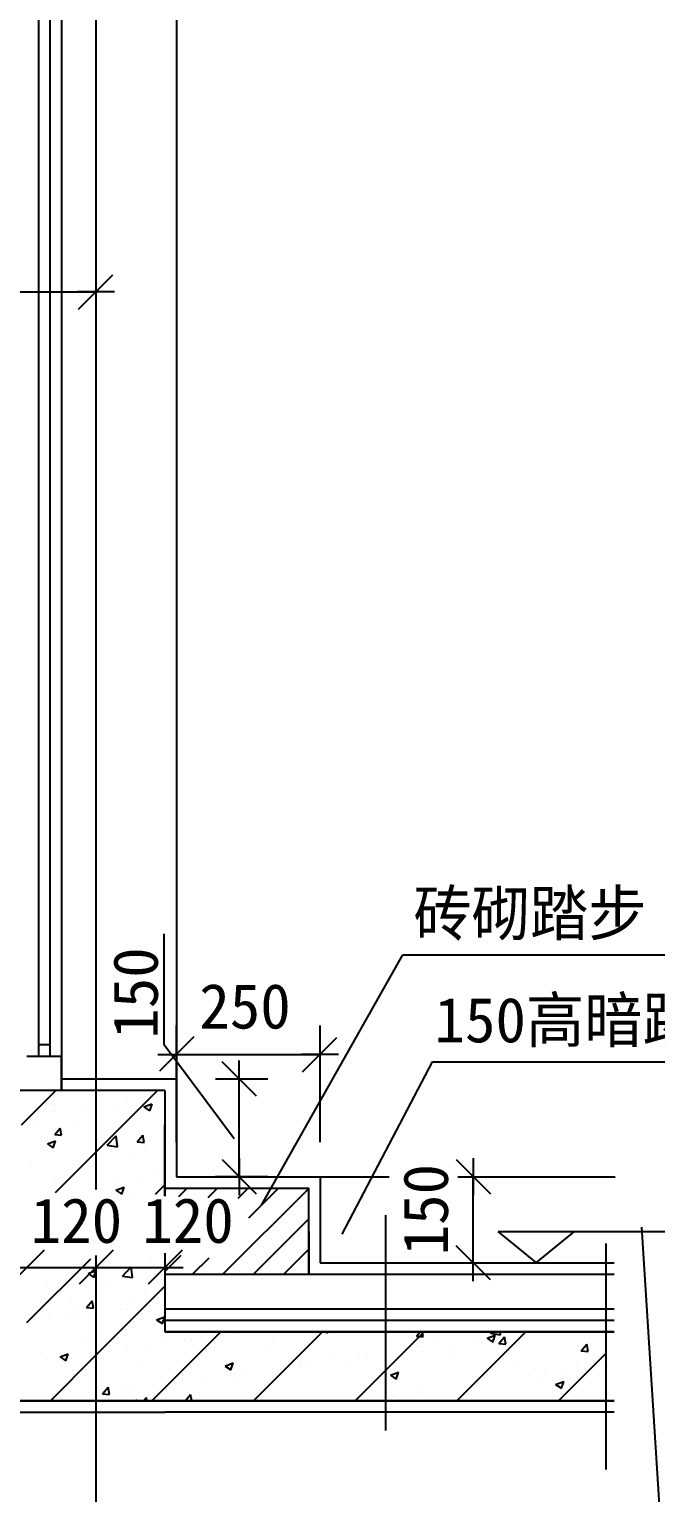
# Model space of a CAD drawing. Header units: metres. Extents: x 639 to 9791, y -512 to 5820.
# Drawn here: x 5630 to 6720, y 987 to 3535 of the extents above; entities that cross this region are included whole.
import ezdxf

# ---------------------------------------------------------------- set-up
doc = ezdxf.new("R2010")
doc.units = ezdxf.units.M
for name, color, linetype in [('PUB_DIM', 3, 'Continuous'), ('S_DOTE', 7, 'Continuous'), ('WALL', 7, 'Continuous'), ('WQ', 7, 'Continuous')]:
    doc.layers.add(name, color=color, linetype=linetype)

# ---------------------------------------------------------------- blocks, each defined once
blk = doc.blocks.new('_DIMX')
blk.add_line((160.47, 0), (-160.47, 0))
at = {"color": 5}
blk.add_lwpolyline([(-151.28, -151.28), (146.11, 146.11)], dxfattribs=at)

msp = doc.modelspace()

# ---------------------------------------------------------------- hatches: boundary and pattern name
h = msp.add_hatch()
h.set_pattern_fill('AN33C', scale=200)
h.set_pattern_definition([(45, (0, 0), (-449.01, 449.01), [])])
h.paths.add_polyline_path([(6215.06, 1367.48), (5866.01, 1367.48), (5866.01, 1307.48), (6215.06, 1307.48)])
h.paths.add_polyline_path([(6633.14, 1367.48), (6249.73, 1367.48), (6249.73, 1307.48), (6633.14, 1307.48)])
h.paths.add_polyline_path([(6249.73, 1367.48), (6215.06, 1367.48), (6215.06, 1307.48), (6249.73, 1307.48)])
h = msp.add_hatch()
h.set_pattern_fill('ANSI38', scale=300)
h.paths.add_polyline_path([(6215.06, 1307.48), (5866.01, 1307.48), (5866.01, 1287.48), (6215.06, 1287.48)])
h.paths.add_polyline_path([(6647.61, 1307.48), (6249.73, 1307.48), (6249.73, 1287.48), (6647.61, 1287.48)])
h.paths.add_polyline_path([(6249.73, 1307.48), (6215.06, 1307.48), (6215.06, 1287.48), (6249.73, 1287.48)])

# ---------------------------------------------------------------- linework, layer by layer
for p, q in [((5886.01, 4331.38), (5886.01, 1667.48)), ((5646.01, 3647.77), (5646.01, 1747.48)), ((5666.01, 3647.77), (5666.01, 1747.48)), ((5686.01, 3647.77), (5686.01, 1747.48)), ((5864.22, 1959.95), (5864.22, 1768.13)), ((6034.36, 1487.93), (6279.98, 1923.49)), ((6279.98, 1923.49), (6761.19, 1923.49)), ((5646.01, 1767.48), (5666.01, 1767.48)), ((5864.22, 1768.13), (5986.8, 1603.68)), ((5626.01, 1747.48), (5686.01, 1747.48)), ((5626.01, 1747.48), (5686.01, 1747.48)), ((5686.01, 1687.48), (5686.01, 1747.48)), ((5686.01, 1747.48), (5686.01, 1687.48)), ((6174.74, 1437.48), (6331.86, 1737.57)), ((6331.86, 1737.57), (7088.22, 1737.57)), ((5866.01, 1687.48), (5485.87, 1687.48)), ((5616.5, 1627.48), (5676.5, 1687.48)), ((5666.01, 1684.78), (5666.01, 1684.78)), ((5666.01, 1684.78), (5666.01, 1684.78)), ((5746.01, 1580.21), (5853.27, 1687.48)), ((5866.01, 1687.48), (5866.01, 1504.62)), ((5672.22, 1663.65), (5672.22, 1663.65)), ((5724.54, 1659.94), (5724.54, 1659.94)), ((5778.99, 1659.13), (5778.99, 1659.13)), ((5800.29, 1669.91), (5800.29, 1669.91)), ((5829.59, 1658.97), (5843.6, 1664.35)), ((5829.59, 1658.97), (5839.54, 1652.26)), ((5839.56, 1652.26), (5843.62, 1664.34)), ((5637.3, 1635.12), (5637.3, 1635.12)), ((5674.47, 1653.35), (5674.47, 1653.35)), ((5753.93, 1655.14), (5753.93, 1655.14)), ((5813.28, 1638.92), (5813.28, 1638.92)), ((5674.29, 1610.63), (5683.93, 1622.12)), ((5674.29, 1610.63), (5686.24, 1609.59)), ((5686.26, 1609.58), (5683.95, 1622.12)), ((5710.59, 1624.83), (5710.59, 1624.83)), ((5765.51, 1592.42), (5781.09, 1608.65)), ((5783.32, 1589.65), (5781.11, 1608.64)), ((5817.74, 1598.08), (5827.38, 1609.57)), ((5829.71, 1597.03), (5827.4, 1609.57)), ((5866.01, 1504), (5866.01, 1627.48)), ((5661.55, 1594.47), (5675.55, 1599.84)), ((5661.55, 1594.47), (5671.5, 1587.76)), ((5671.52, 1587.75), (5675.57, 1599.84)), ((5671.93, 1581.05), (5671.93, 1581.05)), ((5675.9, 1510.11), (5746.01, 1580.21)), ((5747.67, 1591.03), (5747.67, 1591.03)), ((5765.51, 1592.42), (5783.3, 1589.66)), ((5817.74, 1598.08), (5829.69, 1597.04)), ((5830.32, 1585.15), (5830.32, 1585.15)), ((5633.28, 1561.45), (5633.28, 1561.45)), ((5708.16, 1558.26), (5708.16, 1558.26)), ((5713.68, 1565.13), (5713.68, 1565.13)), ((5740.04, 1556.94), (5740.04, 1556.94)), ((5810.84, 1572.34), (5810.84, 1572.34)), ((5675.45, 1534.58), (5675.45, 1534.58)), ((5782.21, 1530.07), (5782.21, 1530.07)), ((5821.37, 1528.77), (5821.37, 1528.77)), ((5846.81, 1552.42), (5846.81, 1552.42)), ((5780.93, 1513.94), (5794.93, 1519.32)), ((5780.93, 1513.94), (5790.88, 1507.23)), ((5790.9, 1507.23), (5794.95, 1519.31)), ((5808.41, 1505.76), (5808.41, 1505.76)), ((5849.59, 1507.02), (5866.01, 1523.44)), ((5866.01, 1517.48), (6116.01, 1517.48)), ((5890.26, 1502.93), (5904.81, 1517.48)), ((5941.48, 1501.11), (5957.84, 1517.48)), ((5966.94, 1367.48), (6116.01, 1516.54)), ((5993.45, 1500.05), (6010.87, 1517.48)), ((6011.99, 1465.56), (6063.91, 1517.48)), ((6116.01, 1517.48), (6116.65, 1367.48)), ((6019.97, 1367.48), (6116.01, 1463.51)), ((6249.73, 1470.59), (6249.73, 1095.74)), ((6740.71, 748.56), (6695.92, 1449.6)), ((6073.01, 1367.48), (6116.01, 1410.48)), ((5626.01, 1283.44), (5737.14, 1394.57)), ((5636.71, 1381.86), (5636.71, 1381.86)), ((5766.21, 1377.6), (5766.21, 1377.6)), ((5792.03, 1364.49), (5807.6, 1380.72)), ((5809.83, 1361.72), (5807.62, 1380.72)), ((5841.96, 1387.57), (5841.96, 1387.57)), ((5866.01, 1372.61), (5894.42, 1401.03)), ((5866.01, 1400.43), (5866.01, 1267.48)), ((5913.91, 1367.48), (5942.82, 1396.39)), ((5661.31, 1353.07), (5661.31, 1353.07)), ((5700.86, 1358.52), (5700.86, 1358.52)), ((5716.14, 1371.01), (5716.14, 1371.01)), ((5732.27, 1368.91), (5746.01, 1374.19)), ((5732.27, 1368.91), (5742.22, 1362.2)), ((5742.23, 1362.2), (5746.01, 1373.44)), ((5746.01, 1374.19), (5746.27, 1374.29)), ((5746.01, 1373.44), (5746.29, 1374.29)), ((5792.03, 1364.49), (5809.81, 1361.73)), ((5803.55, 1372.6), (5803.55, 1372.6)), ((5866.01, 1367.48), (6647.61, 1367.48)), ((5703.47, 1326.21), (5703.47, 1326.21)), ((5746.01, 1226.66), (5866.01, 1346.66)), ((5768.07, 1348.56), (5768.07, 1348.56)), ((5829.73, 1331.89), (5829.73, 1331.89)), ((5713.09, 1311.87), (5713.09, 1311.87)), ((5729.79, 1309.76), (5739.43, 1321.25)), ((5729.79, 1309.76), (5741.74, 1308.71)), ((5741.76, 1308.7), (5739.45, 1321.24)), ((5789.34, 1308.69), (5789.34, 1308.69)), ((5801.12, 1306.02), (5801.12, 1306.02)), ((5810.24, 1321.7), (5810.24, 1321.7)), ((5866.01, 1307.48), (6647.61, 1307.48)), ((5663.53, 1292.13), (5663.53, 1292.13)), ((5698.43, 1291.94), (5698.43, 1291.94)), ((5713.6, 1298.72), (5713.6, 1298.72)), ((5851.65, 1288.39), (5865.65, 1293.77)), ((5851.65, 1288.39), (5861.6, 1281.68)), ((5861.62, 1281.68), (5865.67, 1293.76)), ((5866.01, 1287.48), (6647.67, 1287.48)), ((5866.01, 1287.48), (6647.67, 1287.48)), ((5886.01, 1287.48), (6647.67, 1287.48)), ((5843.6, 1147.48), (5963.6, 1267.48)), ((5866.01, 1267.48), (6647.67, 1267.48)), ((6647.67, 1267.48), (5866.01, 1267.48)), ((5899.71, 1252.25), (5899.71, 1252.25)), ((5913.11, 1253.03), (5913.11, 1253.03)), ((5988.85, 1263), (5988.85, 1263)), ((6003.58, 1267.24), (6003.58, 1267.24)), ((6020.38, 1147.48), (6140.38, 1267.48)), ((6054.74, 1252.6), (6054.74, 1252.6)), ((6146.33, 1267.48), (6149.02, 1265.66)), ((6149.04, 1265.66), (6149.65, 1267.48)), ((6249.73, 1200.05), (6317.16, 1267.48)), ((6303.59, 1259.55), (6310.24, 1267.48)), ((6303.59, 1259.55), (6315.55, 1258.51)), ((6315.57, 1258.5), (6313.91, 1267.48)), ((6335.94, 1248.73), (6335.94, 1248.73)), ((6373.93, 1147.48), (6493.93, 1267.48)), ((6411.42, 1256.63), (6411.42, 1256.63)), ((6426.5, 1256.36), (6440.5, 1261.73)), ((6426.5, 1256.36), (6436.45, 1249.65)), ((6432.37, 1265.18), (6434.58, 1267.48)), ((6432.37, 1265.18), (6450.16, 1262.42)), ((6436.47, 1249.64), (6440.52, 1261.73)), ((6440.49, 1250.5), (6440.49, 1250.5)), ((6447.05, 1247), (6456.69, 1258.49)), ((6450.18, 1262.41), (6449.59, 1267.48)), ((6459.02, 1245.95), (6456.71, 1258.49)), ((6566.8, 1267.13), (6566.8, 1267.13)), ((5666.81, 1147.47), (5746.01, 1226.66)), ((5683.6, 1223.88), (5697.61, 1229.26)), ((5683.6, 1223.88), (5693.55, 1217.17)), ((5693.57, 1217.17), (5697.63, 1229.26)), ((5696, 1225.36), (5696, 1225.36)), ((5728.28, 1246.9), (5728.28, 1246.9)), ((5736.73, 1229.81), (5736.73, 1229.81)), ((5798.68, 1239.44), (5798.68, 1239.44)), ((5835.04, 1242.39), (5835.04, 1242.39)), ((5863.04, 1246.44), (5863.04, 1246.44)), ((5938.11, 1232.58), (5938.11, 1232.58)), ((5941.81, 1237.88), (5941.81, 1237.88)), ((6048.57, 1233.37), (6048.57, 1233.37)), ((6155.34, 1228.86), (6155.34, 1228.86)), ((6204.86, 1227.55), (6204.86, 1227.55)), ((6219.3, 1228.71), (6219.3, 1228.71)), ((6262.1, 1224.35), (6262.1, 1224.35)), ((6308.74, 1242.54), (6308.74, 1242.54)), ((6314.67, 1233.94), (6314.67, 1233.94)), ((6364.74, 1240.53), (6364.74, 1240.53)), ((6447.05, 1247), (6459, 1245.96)), ((6550.71, 1147.48), (6633.14, 1229.91)), ((6590.5, 1234.45), (6600.14, 1245.94)), ((6590.5, 1234.45), (6602.45, 1233.41)), ((6602.47, 1233.4), (6600.16, 1245.94)), ((5660.98, 1219.84), (5660.98, 1219.84)), ((5821.47, 1212.56), (5821.47, 1212.56)), ((5971.03, 1207.87), (5985.03, 1213.24)), ((5971.03, 1207.87), (5980.98, 1201.16)), ((5981, 1201.15), (5985.05, 1213.24)), ((6001.15, 1200.66), (6001.15, 1200.66)), ((6062.55, 1200.75), (6062.55, 1200.75)), ((6102.67, 1208.69), (6102.67, 1208.69)), ((6103.84, 1214.75), (6103.84, 1214.75)), ((6112.62, 1207.34), (6112.62, 1207.34)), ((6188.36, 1217.31), (6188.36, 1217.31)), ((6215.06, 1165.39), (6249.73, 1200.05)), ((6368.87, 1219.84), (6368.87, 1219.84)), ((6475.63, 1215.32), (6475.63, 1215.32)), ((6510.01, 1202.85), (6510.01, 1202.85)), ((6528.96, 1198.76), (6528.96, 1198.76)), ((6582.4, 1210.81), (6582.4, 1210.81)), ((6613.89, 1217.85), (6613.89, 1217.85)), ((5704.83, 1192.54), (5704.83, 1192.54)), ((5796.25, 1172.86), (5796.25, 1172.86)), ((5860.49, 1174.15), (5860.49, 1174.15)), ((5897.27, 1185.67), (5897.27, 1185.67)), ((5936.24, 1184.12), (5936.24, 1184.12)), ((5986.03, 1188.67), (5986.03, 1188.67)), ((6258.46, 1191.85), (6272.46, 1197.23)), ((6258.46, 1191.85), (6268.4, 1185.14)), ((6268.42, 1185.13), (6272.48, 1197.22)), ((6306.31, 1175.97), (6306.31, 1175.97)), ((6408.99, 1190.05), (6408.99, 1190.05)), ((6412.32, 1178.74), (6412.32, 1178.74)), ((6514.19, 1188.25), (6514.19, 1188.25)), ((6545.88, 1175.83), (6559.89, 1181.21)), ((6545.88, 1175.83), (6555.83, 1169.12)), ((6555.85, 1169.12), (6559.9, 1181.2)), ((6564.25, 1194.84), (6564.25, 1194.84)), ((5846.01, 1147.48), (3604.28, 1147.33)), ((5684.12, 1150.93), (5684.12, 1150.93)), ((5693.57, 1158.78), (5693.57, 1158.78)), ((5752.76, 1148.63), (5752.76, 1148.63)), ((5757.54, 1159.32), (5767.18, 1170.81)), ((5757.54, 1159.32), (5769.49, 1158.27)), ((5769.51, 1158.27), (5767.2, 1170.8)), ((5810.43, 1167.55), (5810.43, 1167.55)), ((5813.71, 1147.48), (5816.99, 1148.74)), ((5816.59, 1147.48), (5817.01, 1148.73)), ((5829.02, 1147.48), (5834.12, 1152.8)), ((5834.76, 1147.48), (5834.14, 1152.79)), ((6647.67, 1147.48), (5846.01, 1147.48)), ((5869.39, 1168.65), (5869.39, 1168.65)), ((5901.59, 1147.48), (5910.63, 1158.26)), ((5912.63, 1147.48), (5910.65, 1158.25)), ((6101.41, 1148.17), (6101.41, 1148.17)), ((6197.16, 1147.48), (6215.06, 1165.39)), ((6202.43, 1160.97), (6202.43, 1160.97)), ((6262.06, 1155.06), (6262.06, 1155.06)), ((6295.69, 1158.72), (6295.69, 1158.72)), ((6312.13, 1161.65), (6312.13, 1161.65)), ((6387.88, 1171.62), (6387.88, 1171.62)), ((6611.46, 1151.27), (6611.46, 1151.27)), ((3604.28, 1127.33), (5866.01, 1127.48))]:
    msp.add_line(p, q)
for points in [[(5886.01, 1707.48), (5686.01, 1707.48)], [(5886.01, 1537.48), (6256.04, 1537.48)], [(5886.01, 1537.48), (6136.01, 1537.48), (6136.01, 1387.44)], [(6375.88, 1537.48), (6649.19, 1537.48)], [(5866.01, 1517.48), (6116.01, 1517.48), (6116.01, 1367.48)], [(6633.14, 1421.3), (6633.14, 1027.77)], [(6136.01, 1387.44), (6647.61, 1387.44)], [(6647.67, 1127.48), (5866.01, 1127.48)]]:
    msp.add_lwpolyline(points)
at = {"layer": 'PUB_DIM'}
for p, q in [((5746.01, 3223.07), (5746.01, 3027.98)), ((3046.21, 3077.98), (5745.81, 3077.98)), ((5886, 1597.48), (5886, 1800.43)), ((6136, 1597.48), (6136, 1800.43)), ((5886.2, 1750.43), (6135.8, 1750.43)), ((5953.94, 1707.51), (6045.38, 1707.51)), ((5995.38, 1707.71), (5995.38, 1707.91)), ((5995.38, 1537.51), (5995.38, 1707.51)), ((5953.94, 1537.51), (6045.38, 1537.51)), ((5995.38, 1537.31), (5995.38, 1537.11)), ((6378.75, 1537.48), (6452.6, 1537.48)), ((6402.6, 1387.68), (6402.6, 1537.28)), ((6512, 1388.21), (6445.66, 1441.86)), ((6445.66, 1441.86), (6578.21, 1441.86)), ((6578.21, 1441.86), (6512, 1388.21)), ((6565.66, 1441.86), (6807.94, 1441.86)), ((5866.01, 1404.34), (5866.01, 1329.57)), ((5626.01, 1379.57), (5746.01, 1379.57)), ((5745.81, 1379.57), (5745.61, 1379.57)), ((5746.01, 1400.28), (5746.01, 1329.57)), ((5746.01, 1397.37), (5746.01, 1329.57)), ((5746.01, 1379.57), (5866.01, 1379.57)), ((5746.21, 1379.57), (5746.41, 1379.57)), ((5866.21, 1379.57), (5866.41, 1379.57)), ((6361.17, 1387.48), (6452.6, 1387.48))]:
    msp.add_line(p, q, dxfattribs=at)
at = {"layer": 'S_DOTE'}
for p, q in [((5746.01, 4323.05), (5746.01, 1515.24)), ((5746.01, 1398.43), (5746.01, 491.82))]:
    msp.add_line(p, q, dxfattribs=at)
at = {"layer": 'WALL'}
for p, q in [((5886.01, 1667.48), (5886.01, 1537.48)), ((5866.01, 1627.48), (5866.01, 1503.37)), ((5866.01, 1400.43), (5866.01, 1267.48))]:
    msp.add_line(p, q, dxfattribs=at)
at = {"layer": 'WQ'}
for p, q in [((5866.01, 1267.48), (6647.67, 1267.48)), ((3604.28, 1147.33), (5846.01, 1147.48)), ((5846.01, 1147.48), (6647.67, 1147.48))]:
    msp.add_line(p, q, dxfattribs=at)

# ---------------------------------------------------------------- block references
at = {"layer": 'PUB_DIM', "xscale": 0.2, "yscale": 0.2, "zscale": 0.2}
for p in [(5746.01, 3077.98), (6136, 1750.43)]:
    msp.add_blockref('_DIMX', p, dxfattribs=at)
for p, rotation in [((5886, 1750.43), 180), ((5995.38, 1707.51), 270), ((5995.38, 1537.51), 90), ((6402.6, 1537.48), 90), ((5626.01, 1379.57), 180), ((5746.01, 1379.57), 180), ((5866.01, 1379.57), 180), ((6402.6, 1387.48), 270)]:
    msp.add_blockref('_DIMX', p, dxfattribs=dict(at, rotation=rotation))

# ---------------------------------------------------------------- texts
for s, p in [('砖砌踏步', (6298.44, 1957.21)), ('250', (5925.87, 1795.32)), ('150高暗踢脚线', (6335.09, 1771.29)), ('120', (5632.55, 1422.23)), ('120', (5826.7, 1422.28))]:
    msp.add_text(s, height=78).set_placement(p)
for p in [(5853.75, 1777.61), (6358.57, 1400.47)]:
    msp.add_text('150', height=78, rotation=90).set_placement(p)

doc.saveas('drawing.dxf')
